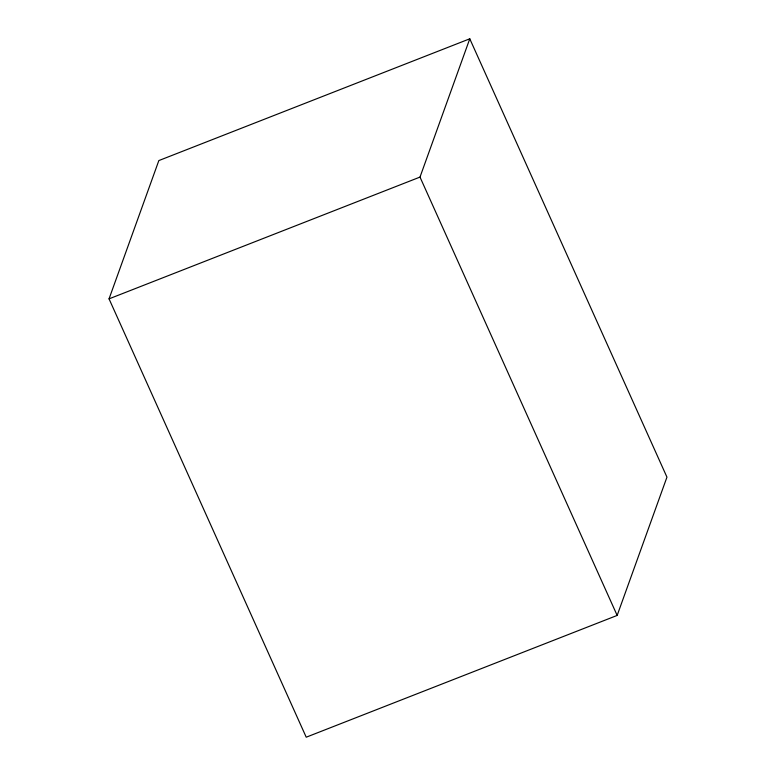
<?xml version="1.0" encoding="UTF-8"?>
<svg xmlns="http://www.w3.org/2000/svg" width="776" height="776" viewBox="0 0 776 776"><rect width="100%" height="100%" fill="white"/><g stroke="black" fill="none" stroke-linecap="round" stroke-linejoin="round"><path stroke-width="1.16" d="M109.047 298.857L158.838 160.574L469.781 38.8L666.953 477.143L617.163 615.426L306.219 737.2L109.047 298.857L420 177.083L469.781 38.8M420 177.083L617.163 615.426"/></g></svg>
